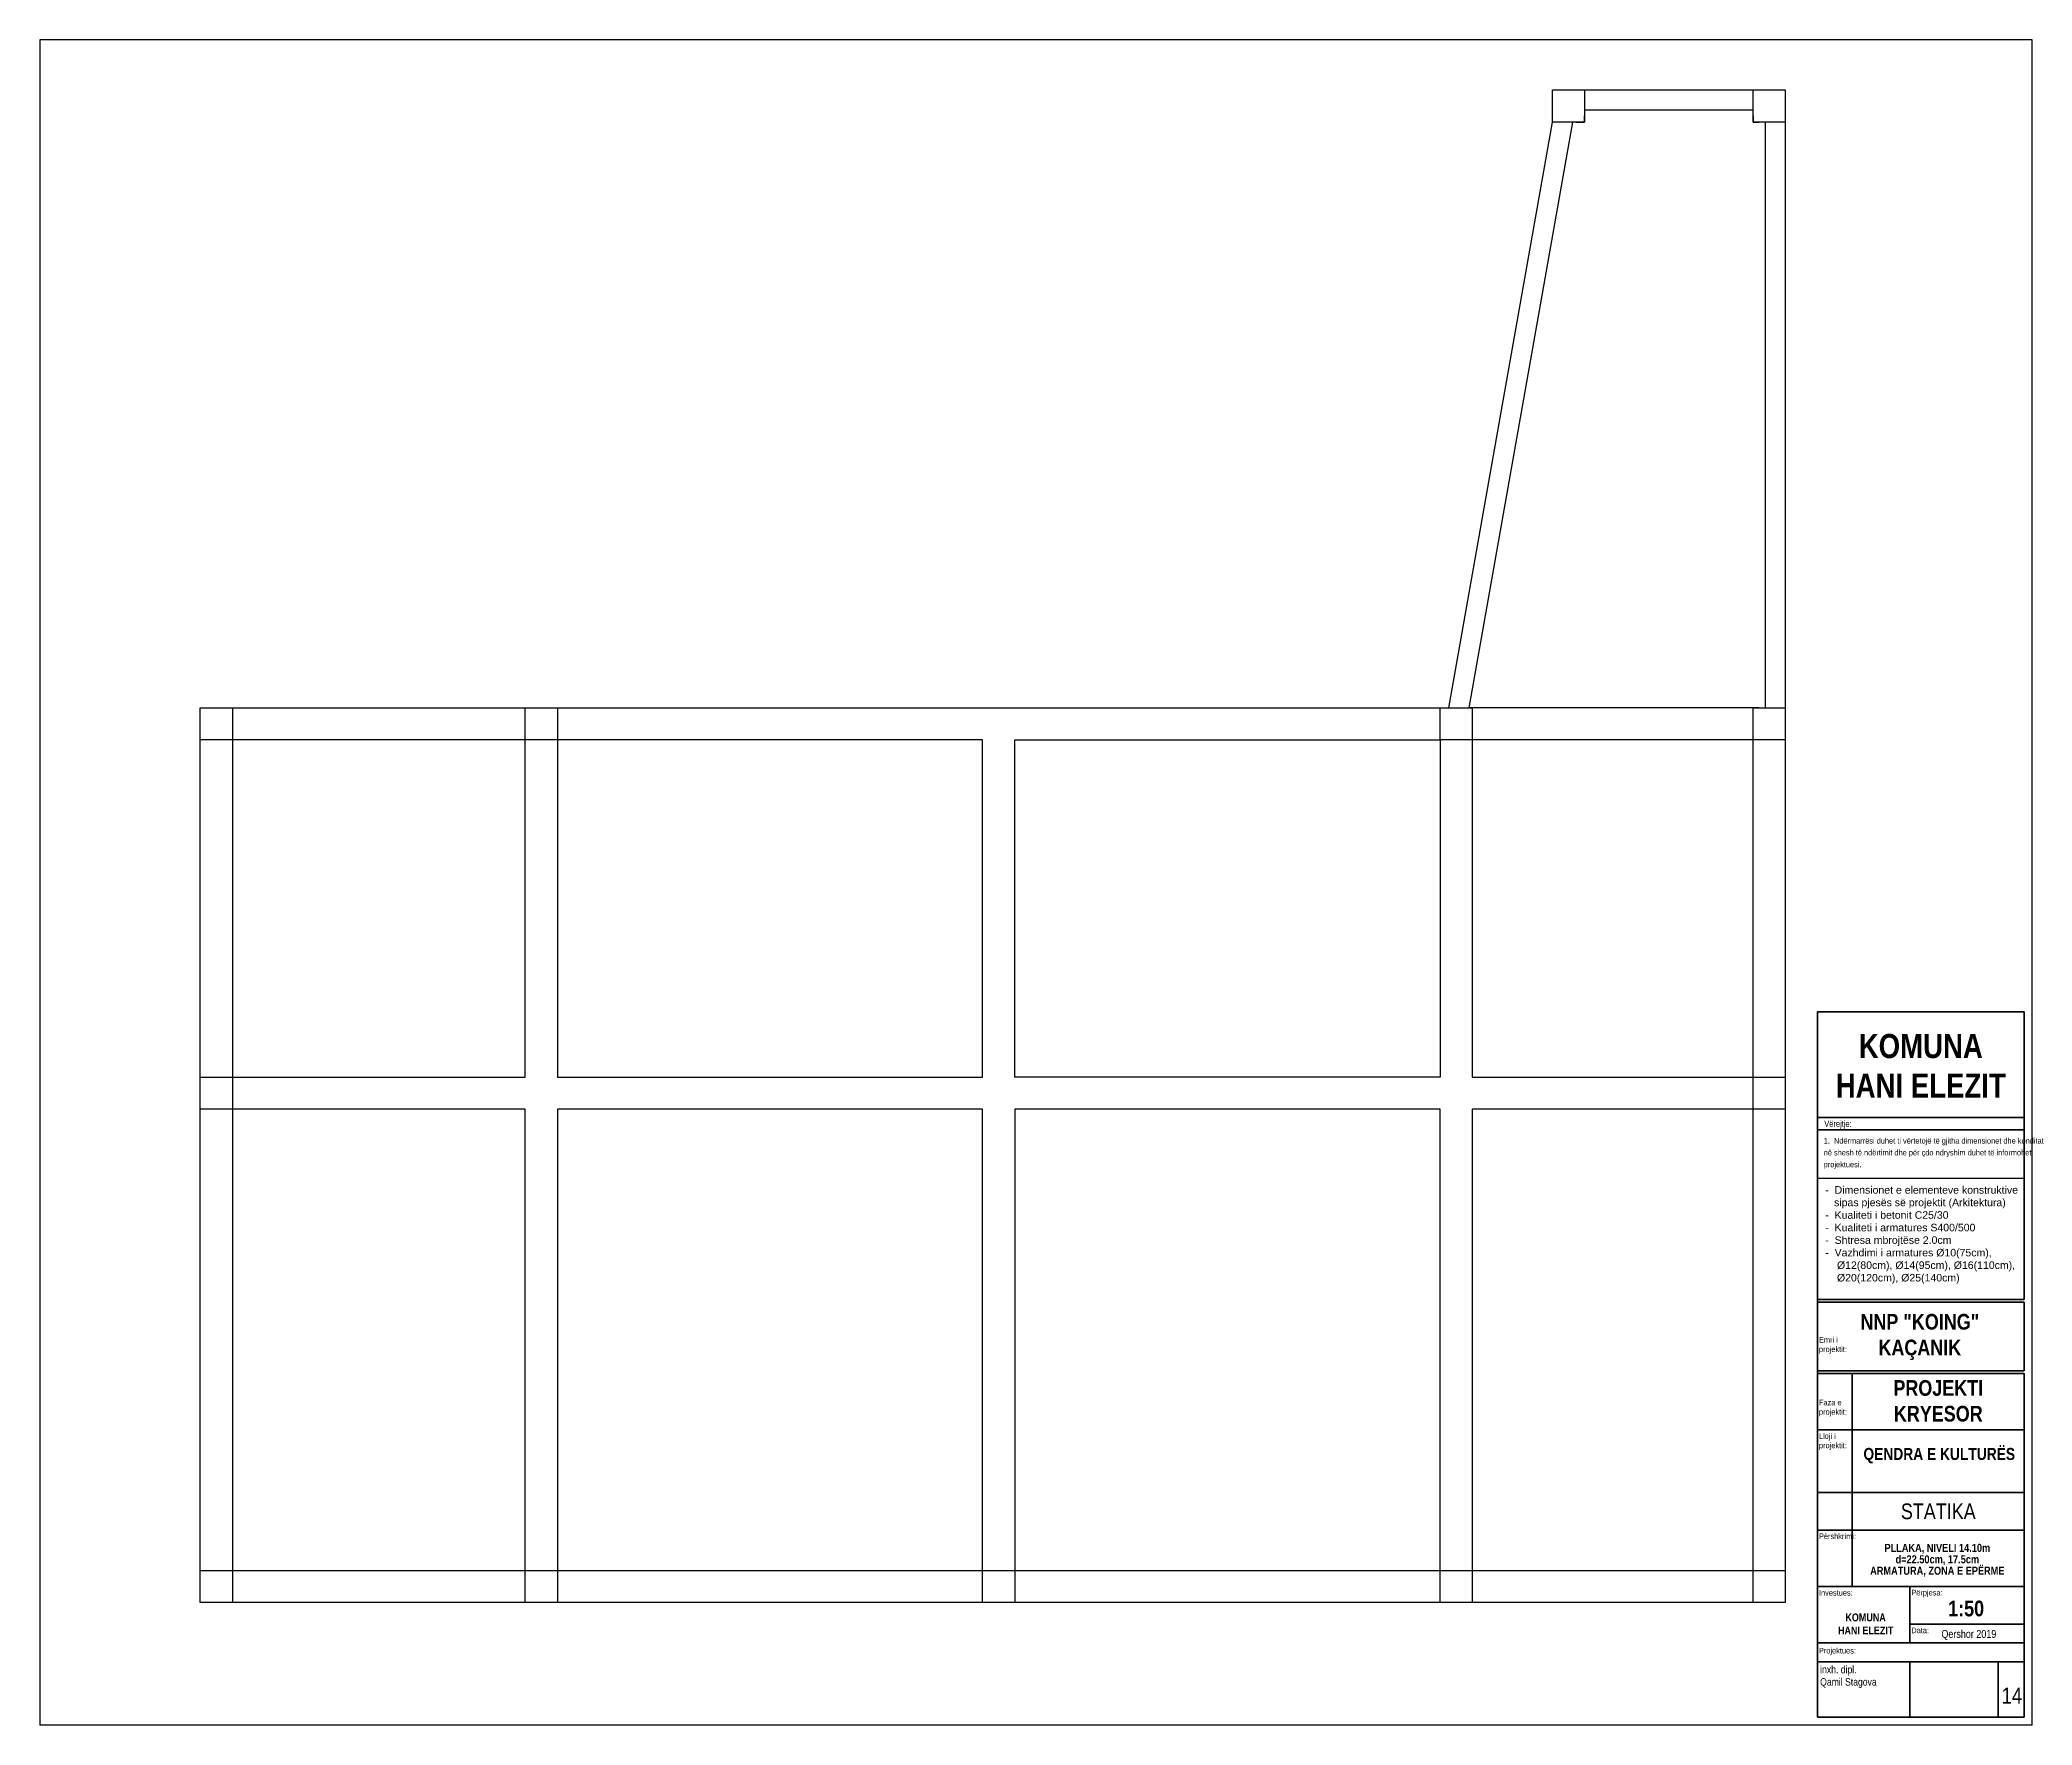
# Model space of a CAD drawing. Header units: inches. Extents: x 168 to 8379, y 167 to 2267.
# Drawn here: x 5896 to 8379, y 167 to 2267 of the extents above; entities that cross this region are included whole.
import ezdxf

# ---------------------------------------------------------------- set-up
doc = ezdxf.new("R2010")
doc.units = ezdxf.units.IN
doc.layers.add('0_Pen_No__1', color=7, linetype='Continuous', lineweight=35)
doc.layers.add('TEKSTI_Pen_No__201', color=7, linetype='Continuous', lineweight=18)
doc.layers.add('A4_OP', color=7, linetype='Continuous')
doc.styles.add('GENERATED_STYLE_1', font='ARIAL.TTF')
doc.styles.add('GENERATED_STYLE_3', font='ARIALN.TTF')
doc.styles.add('GENERATED_STYLE_4', font='ARIALNB.TTF')

msp = doc.modelspace()

# ---------------------------------------------------------------- linework, layer by layer
for p, q in [((8378.8, 2266.6), (5896.1, 2266.6)), ((5896.1, 2266.6), (5896.1, 166.6)), ((8378.8, 166.6), (8378.8, 2266.6)), ((8111.1, 848.3), (8368.8, 848.3)), ((8378.8, 166.6), (5896.1, 166.6))]:
    msp.add_line(p, q)
at = {"layer": '0_Pen_No__1', "linetype": 'Continuous'}
for p, q in [((8111.1, 696.9), (8111.1, 1055.6)), ((8111.1, 1055.6), (8368.8, 1055.6)), ((8368.8, 1055.6), (8368.8, 696.9)), ((8111.1, 923.9), (8368.8, 923.9)), ((8111.1, 908.3), (8368.8, 908.3)), ((8111.1, 727.8), (8111.1, 813.6)), ((8111.1, 176.6), (8111.1, 724.7)), ((8111.1, 696.9), (8368.8, 696.9)), ((8111.1, 693.8), (8368.8, 693.8)), ((8368.8, 693.8), (8368.8, 608)), ((8111.1, 608), (8368.8, 608)), ((8111.1, 604.9), (8368.8, 604.9)), ((8111.1, 604.9), (8368.8, 604.9)), ((8154.7, 339.3), (8154.7, 604.9)), ((8368.8, 604.9), (8368.8, 176.6)), ((8111.1, 534.6), (8368.8, 534.6)), ((8111.1, 456.5), (8368.8, 456.5)), ((8111.1, 409.6), (8368.8, 409.6)), ((8111.1, 339.3), (8368.8, 339.3)), ((8226.3, 269), (8226.3, 339.3)), ((8226.3, 292.4), (8368.8, 292.4)), ((8111.1, 269), (8368.8, 269)), ((8111.1, 245.5), (8368.8, 245.5)), ((8226.3, 245.5), (8226.3, 176.6)), ((8336.6, 176.6), (8336.6, 245.5)), ((8111.1, 176.6), (8368.8, 176.6))]:
    msp.add_line(p, q, dxfattribs=at)
at = {"layer": 'A4_OP'}
for points in [[(7780.9, 2164.2), (7780.9, 2204.2)], [(7780.9, 2204.2), (7820.9, 2204.2)], [(7786.7, 2204.2), (8063.6, 2204.2)], [(7820.9, 2204.2), (7820.9, 2164.2)], [(8031.1, 2164.2), (8031.1, 2204.2)], [(8031.1, 2204.2), (8071.1, 2204.2)], [(8071.1, 2204.2), (8071.1, 2164.2)], [(8071.1, 2196.7), (8071.1, 1414.2)], [(7652, 1434.2), (7780.9, 2164.2)], [(7677.4, 1434.2), (7806.3, 2164.2)], [(7677.4, 1434.2), (7806.3, 2164.2)], [(7820.9, 2164.2), (7780.9, 2164.2)], [(7810.1, 2164.2), (7820.9, 2164.2)], [(7820.9, 2179.2), (8031.1, 2179.2)], [(7820.9, 2179.2), (8031.1, 2179.2)], [(7820.9, 2164.2), (7820.9, 2171.7)], [(8031.1, 2171.7), (8031.1, 2164.2)], [(8031.1, 2164.2), (8038.6, 2164.2)], [(8071.1, 2164.2), (8031.1, 2164.2)], [(8046.1, 2164.2), (8046.1, 1434.2)], [(8046.1, 2164.2), (8046.1, 1434.2)], [(6096.1, 1394.2), (6096.1, 1434.2)], [(6096.1, 1434.2), (6136.1, 1434.2)], [(6096.1, 954.2), (6096.1, 1434.2)], [(6096.1, 1434.2), (6521.1, 1434.2)], [(6136.1, 1434.2), (6136.1, 1394.2)], [(6501.1, 1394.2), (6501.1, 1434.2)], [(6501.1, 1434.2), (6541.1, 1434.2)], [(6521.1, 1434.2), (7091, 1434.2)], [(6541.1, 1434.2), (6541.1, 1394.2)], [(7091, 1434.2), (7652, 1434.2)], [(7641.1, 1394.2), (7641.1, 1434.2)], [(7641.1, 1434.2), (7681.1, 1434.2)], [(8038.6, 1434.2), (7677.4, 1434.2)], [(8038.6, 1434.2), (7677.4, 1434.2)], [(7681.1, 1434.2), (7681.1, 1394.2)], [(8031.1, 1394.2), (8031.1, 1434.2)], [(8031.1, 1434.2), (8071.1, 1434.2)], [(8071.1, 1434.2), (8071.1, 1394.2)], [(6136.1, 1394.2), (6096.1, 1394.2)], [(6136.1, 1394.2), (6136.1, 974.2)], [(6501.1, 1394.2), (6136.1, 1394.2)], [(6136.1, 1394.2), (6136.1, 974.2)], [(6501.1, 1394.2), (6136.1, 1394.2)], [(6501.1, 974.2), (6501.1, 1394.2)], [(6541.1, 1394.2), (6501.1, 1394.2)], [(6501.1, 974.2), (6501.1, 1394.2)], [(6541.1, 1394.2), (6541.1, 974.2)], [(7071, 1394.2), (6541.1, 1394.2)], [(6541.1, 1394.2), (6541.1, 974.2)], [(7071, 1394.2), (6541.1, 1394.2)], [(7071, 974.2), (7071, 1394.2)], [(7071, 974.2), (7071, 1394.2)], [(7111, 974.2), (7111, 1394.2)], [(7111, 1394.2), (7641.1, 1394.2)], [(7111, 974.2), (7111, 1394.2)], [(7111, 1394.2), (7641.1, 1394.2)], [(7641.1, 1394.2), (7641.1, 974.2)], [(7681.1, 1394.2), (7641.1, 1394.2)], [(7641.1, 1394.2), (7641.1, 974.2)], [(8031.1, 1394.2), (7681.1, 1394.2)], [(7681.1, 1394.2), (7681.1, 974.2)], [(8031.1, 1394.2), (7681.1, 1394.2)], [(7681.1, 1394.2), (7681.1, 974.2)], [(8031.1, 974.2), (8031.1, 1394.2)], [(8071.1, 1394.2), (8031.1, 1394.2)], [(8031.1, 974.2), (8031.1, 1394.2)], [(8071.1, 1414.2), (8071.1, 954.2)], [(6096.1, 934.2), (6096.1, 974.2)], [(6096.1, 974.2), (6136.1, 974.2)], [(6136.1, 974.2), (6501.1, 974.2)], [(6136.1, 974.2), (6136.1, 934.2)], [(6136.1, 974.2), (6501.1, 974.2)], [(6541.1, 974.2), (7071, 974.2)], [(6541.1, 974.2), (7071, 974.2)], [(7641.1, 974.2), (7111, 974.2)], [(7641.1, 974.2), (7111, 974.2)], [(7681.1, 974.2), (8031.1, 974.2)], [(7681.1, 974.2), (8031.1, 974.2)], [(8031.1, 934.2), (8031.1, 974.2)], [(8031.1, 974.2), (8071.1, 974.2)], [(8071.1, 974.2), (8071.1, 934.2)], [(6096.1, 319.2), (6096.1, 954.2)], [(8071.1, 954.2), (8071.1, 319.2)], [(6136.1, 934.2), (6096.1, 934.2)], [(6136.1, 934.2), (6136.1, 359.2)], [(6501.1, 934.2), (6136.1, 934.2)], [(6136.1, 934.2), (6136.1, 359.2)], [(6501.1, 934.2), (6136.1, 934.2)], [(6501.1, 359.2), (6501.1, 934.2)], [(6501.1, 359.2), (6501.1, 934.2)], [(7071, 934.2), (6541.1, 934.2)], [(6541.1, 934.2), (6541.1, 359.2)], [(7071, 934.2), (6541.1, 934.2)], [(6541.1, 934.2), (6541.1, 359.2)], [(7071, 359.2), (7071, 934.2)], [(7071, 359.2), (7071, 934.2)], [(7641.1, 934.2), (7111, 934.2)], [(7111, 934.2), (7111, 359.2)], [(7641.1, 934.2), (7111, 934.2)], [(7111, 934.2), (7111, 359.2)], [(7641.1, 359.2), (7641.1, 934.2)], [(7641.1, 359.2), (7641.1, 934.2)], [(8031.1, 934.2), (7681.1, 934.2)], [(7681.1, 934.2), (7681.1, 359.2)], [(8031.1, 934.2), (7681.1, 934.2)], [(7681.1, 934.2), (7681.1, 359.2)], [(8031.1, 359.2), (8031.1, 934.2)], [(8071.1, 934.2), (8031.1, 934.2)], [(8031.1, 359.2), (8031.1, 934.2)], [(6096.1, 319.2), (6096.1, 359.2)], [(6096.1, 359.2), (6136.1, 359.2)], [(6136.1, 359.2), (6501.1, 359.2)], [(6136.1, 359.2), (6136.1, 319.2)], [(6136.1, 359.2), (6501.1, 359.2)], [(6501.1, 319.2), (6501.1, 359.2)], [(6501.1, 359.2), (6541.1, 359.2)], [(6541.1, 359.2), (7071, 359.2)], [(6541.1, 359.2), (6541.1, 319.2)], [(6541.1, 359.2), (7071, 359.2)], [(7071, 319.2), (7071, 359.2)], [(7071, 359.2), (7111, 359.2)], [(7111, 359.2), (7641.1, 359.2)], [(7111, 359.2), (7111, 319.2)], [(7111, 359.2), (7641.1, 359.2)], [(7641.1, 319.2), (7641.1, 359.2)], [(7641.1, 359.2), (7681.1, 359.2)], [(7681.1, 359.2), (8031.1, 359.2)], [(7681.1, 359.2), (7681.1, 319.2)], [(7681.1, 359.2), (8031.1, 359.2)], [(8031.1, 319.2), (8031.1, 359.2)], [(8031.1, 359.2), (8071.1, 359.2)], [(8071.1, 359.2), (8071.1, 319.2)], [(6136.1, 319.2), (6096.1, 319.2)], [(6521.1, 319.2), (6096.1, 319.2)], [(6541.1, 319.2), (6501.1, 319.2)], [(7091, 319.2), (6521.1, 319.2)], [(7111, 319.2), (7071, 319.2)], [(7661.1, 319.2), (7091, 319.2)], [(7681.1, 319.2), (7641.1, 319.2)], [(8071.1, 319.2), (7661.1, 319.2)], [(8071.1, 319.2), (8031.1, 319.2)]]:
    msp.add_lwpolyline(points, dxfattribs=at)

# ---------------------------------------------------------------- texts
at = {"layer": '0_Pen_No__1', "linetype": 'Continuous'}
for s, insert, char_height, width, attachment_point, line_spacing_factor, style in [('\\A1;KOMUNA HANI ELEZIT', (8240, 1027.8), 30, 214.051, 2, 0.984903, 'GENERATED_STYLE_4'), ('\\A1;1.  Ndërmarrësi duhet ti vërtetojë të gjitha dimensionet dhe konditat në shesh të ndërtimit dhe për çdo ndryshim duhet të informohet projektuesi. ', (8119, 898.3), 7.0313, 245.916, 1, 1.261061, 'GENERATED_STYLE_3'), ('\\A1;NNP "KOING"\\PKAÇANIK', (8238.8, 679), 19.531, 214.051, 2, 0.984903, 'GENERATED_STYLE_4'), ('\\A1;Emri i\\Pprojektit:', (8113.1, 650.2), 7.03, 67.539, 1, 0.996607, 'GENERATED_STYLE_3'), ('\\A1;PROJEKTI KRYESOR', (8261.8, 596.5), 19.531, 214.051, 2, 0.984903, 'GENERATED_STYLE_4'), ('\\A1;Faza e \\Pprojektit:', (8113.1, 572.1), 7.031, 67.539, 1, 0.996607, 'GENERATED_STYLE_3'), ('\\A1;Lloji i \\Pprojektit:', (8113.1, 530.3), 7.031, 67.539, 1, 0.996607, 'GENERATED_STYLE_3'), ('\\A1;QENDRA E KULTURËS', (8263, 512), 15, 214.051, 2, 0.984903, 'GENERATED_STYLE_4'), ('\\A1;PLLAKA, NIVELI 14.10m\\Pd=22.50cm, 17.5cm\\PARMATURA, ZONA E EPËRME', (8260.6, 392.5), 10, 227.819, 2, 0.8554, 'GENERATED_STYLE_4'), ('\\A1;inxh. dipl. \\PQamil Stagova', (8114.6, 240.6), 9.375, 167.016, 1, 0.98645, 'GENERATED_STYLE_3')]:
    msp.add_mtext(s, dxfattribs=dict(at, insert=insert, char_height=char_height, width=width, attachment_point=attachment_point, line_spacing_factor=line_spacing_factor, style=style))
for s, insert, char_height, attachment_point, style in [('\\A1;Vërejtje:', (8119.7, 919.9), 7.812, 1, 'GENERATED_STYLE_3'), ('\\A1;STATIKA', (8261.8, 442.8), 19.531, 2, 'GENERATED_STYLE_3'), ('\\A1;Përshkrimi:', (8113.1, 405.5), 7.031, 1, 'GENERATED_STYLE_3'), ('\\A1;Investues: ', (8113.1, 335.1), 7.031, 1, 'GENERATED_STYLE_3'), ('\\A1;Përpjesa:', (8228.2, 335.2), 7.031, 1, 'GENERATED_STYLE_3'), ('\\A1;\\pi-24.727;KOMUNA \\P\\pi-33.963;HANI ELEZIT', (8170.8, 305.7), 9.766, 1, 'GENERATED_STYLE_4'), ('\\A1;1:50', (8296.5, 321.7), 19.53, 2, 'GENERATED_STYLE_4'), ('\\A1;Data: ', (8228.2, 288.2), 7.03, 1, 'GENERATED_STYLE_3'), ('\\A1;Qershor 2019', (8299.9, 285.1), 9.766, 2, 'GENERATED_STYLE_3'), ('\\A1;Projektues: ', (8113.1, 262.9), 7.031, 1, 'GENERATED_STYLE_3'), ('\\A1;14', (8353.5, 213.4), 20, 2, 'GENERATED_STYLE_3')]:
    msp.add_mtext(s, dxfattribs=dict(at, insert=insert, char_height=char_height, attachment_point=attachment_point, style=style))
at = {"layer": 'TEKSTI_Pen_No__201', "linetype": 'Continuous', "insert": (8121, 838.2), "char_height": 9.375, "attachment_point": 1, "style": 'GENERATED_STYLE_1'}
msp.add_mtext('-  Dimensionet e elementeve konstruktive\\P   sipas pjesës së projektit (Arkitektura)\\P-  Kualiteti i betonit C25/30\\P-  Kualiteti i armatures S400/500\\P-  Shtresa mbrojtëse 2.0cm\\P-  Vazhdimi i armatures Ø10(75cm), \\P    Ø12(80cm), Ø14(95cm), Ø16(110cm), \\P    Ø20(120cm), Ø25(140cm)    ', dxfattribs=at)

doc.saveas('drawing.dxf')
